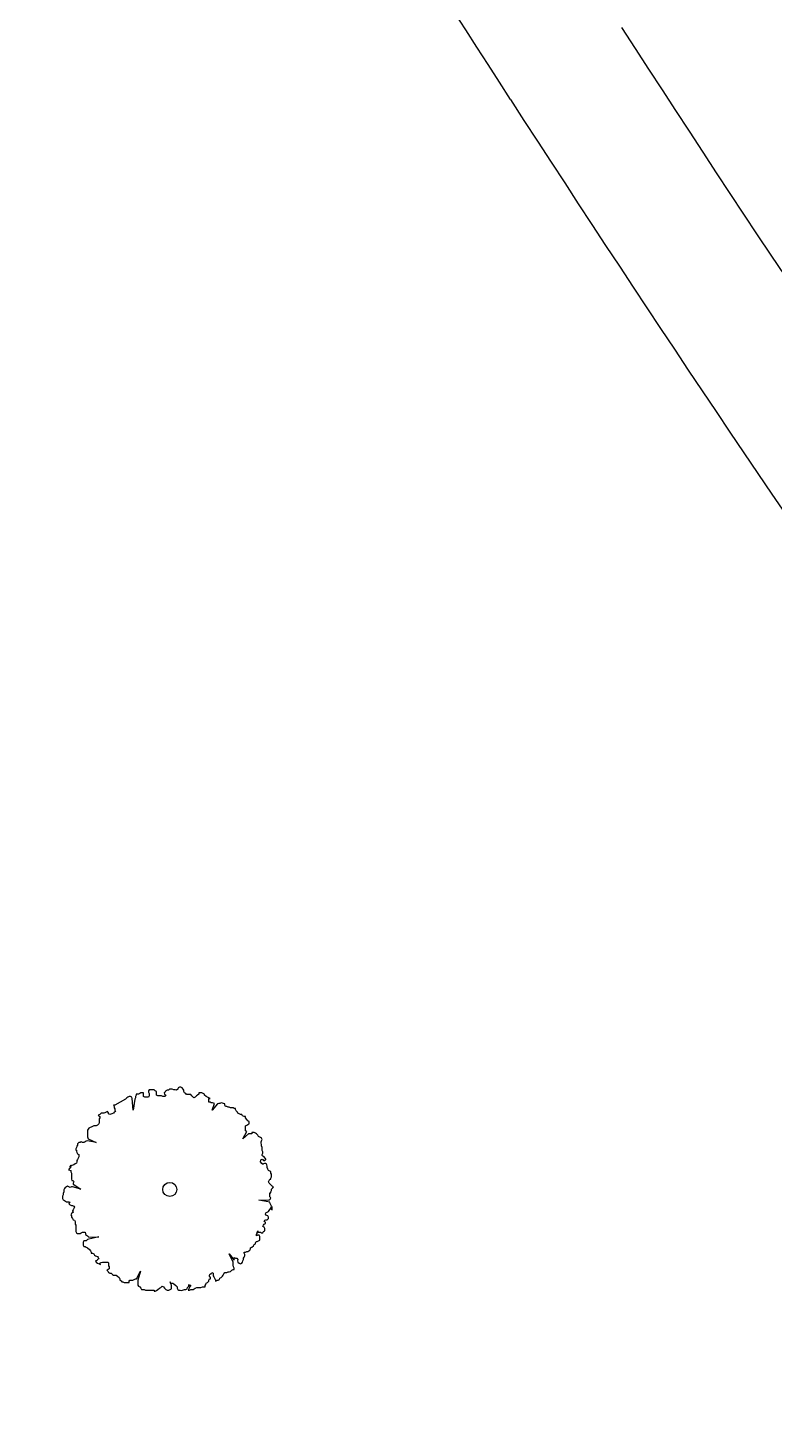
# Model space of a CAD drawing. Extents: x 99089 to 101049, y 99298 to 100905.
# Drawn here: x 100090.5 to 100135.6, y 100207.3 to 100290.6 of the extents above; entities that cross this region are included whole.
import ezdxf

# ---------------------------------------------------------------- set-up
doc = ezdxf.new("R2010")
doc.units = 0
for name, color, linetype in [('Survey Exist Alignments', 7, 'Continuous'), ('Survey Exist Pavement', 7, 'Continuous'), ('Survey Exist Surface', 7, 'Continuous'), ('Survey Exist Trees', 7, 'Continuous')]:
    doc.layers.add(name, color=color, linetype=linetype)

msp = doc.modelspace()

# ---------------------------------------------------------------- linework, layer by layer
at = {"layer": 'Survey Exist Alignments'}
msp.add_arc((96176.994, 103936.285), 5312.809, 315.667749, 317.589451, dxfattribs=at)
at = {"layer": 'Survey Exist Pavement'}
msp.add_arc((101240.251, 101011.055), 1326.551, 212.894095, 217.030721, dxfattribs=at)
at = {"layer": 'Survey Exist Surface'}
for centre, radius, start, end in [((96603.048, 103520.048), 4736.178, 315.667749, 317.499196), ((104194.043, 102921.518), 4852.328, 212.421063, 212.894095), ((101240.251, 101011.055), 1334.551, 212.894095, 217.030721)]:
    msp.add_arc(centre, radius, start, end, dxfattribs=at)
at = {"layer": 'Survey Exist Trees'}
for p, q in [((100096.41, 100225.854), (100095.772, 100225.478)), ((100099.086, 100220.388), (100099.086, 100220.388))]:
    msp.add_line(p, q, dxfattribs=at)
for points in [[(100102.045, 100225.59), (100101.969, 100225.553), (100101.646, 100225.185), (100101.782, 100225.59), (100101.669, 100225.628), (100101.594, 100225.628), (100101.519, 100225.666), (100101.444, 100225.666), (100101.444, 100225.741), (100101.444, 100225.816), (100101.444, 100225.891), (100101.519, 100225.891), (100101.444, 100225.929), (100101.293, 100226.004), (100101.181, 100226.079), (100101.181, 100226.155), (100101.105, 100226.192), (100101.03, 100226.23), (100100.955, 100226.23), (100100.843, 100226.23), (100100.843, 100226.155), (100100.767, 100226.079), (100100.692, 100226.042), (100100.617, 100225.966), (100100.542, 100225.929), (100100.429, 100226.042), (100100.354, 100226.117), (100100.279, 100226.117), (100100.166, 100226.117), (100100.091, 100226.117), (100100.054, 100226.192), (100099.979, 100226.23), (100099.941, 100226.305), (100099.941, 100226.38), (100099.903, 100226.455), (100099.828, 100226.531), (100099.753, 100226.568), (100099.678, 100226.568), (100099.603, 100226.531), (100099.565, 100226.455), (100099.49, 100226.38), (100099.415, 100226.418), (100099.34, 100226.418), (100099.227, 100226.455), (100099.152, 100226.455), (100099.077, 100226.455), (100099.002, 100226.38), (100098.927, 100226.38), (100098.852, 100226.343), (100098.814, 100226.267), (100098.739, 100226.23), (100098.777, 100226.155), (100098.852, 100226.079), (100098.814, 100226.004), (100098.739, 100226.004), (100098.664, 100226.004), (100098.589, 100226.042), (100098.514, 100226.042), (100098.438, 100226.042), (100098.363, 100226.042), (100098.288, 100226.079), (100098.288, 100226.155), (100098.288, 100226.23), (100098.288, 100226.305), (100098.213, 100226.343), (100098.138, 100226.418), (100098.063, 100226.418), (100097.988, 100226.418), (100097.913, 100226.418), (100097.837, 100226.418), (100097.8, 100226.343), (100097.8, 100226.267), (100097.837, 100226.192), (100097.837, 100226.117), (100097.837, 100226.042), (100097.8, 100225.966), (100097.725, 100225.966), (100097.65, 100225.966), (100097.575, 100225.966), (100097.499, 100226.004), (100097.499, 100226.079), (100097.499, 100226.155), (100097.499, 100226.23), (100097.424, 100226.23), (100097.349, 100226.23), (100097.274, 100226.192), (100097.199, 100226.155), (100097.124, 100226.155), (100097.049, 100226.155), (100097.049, 100226.079), (100097.011, 100226.004), (100097.011, 100225.929), (100096.974, 100225.854), (100096.872, 100225.185), (100096.823, 100225.891), (100096.786, 100225.966), (100096.711, 100226.004), (100096.635, 100226.004), (100096.56, 100225.966), (100096.485, 100225.929), (100096.41, 100225.854)], [(100095.772, 100225.478), (100095.696, 100225.478), (100095.734, 100225.402), (100095.734, 100225.327), (100095.772, 100225.252), (100095.772, 100225.177), (100095.809, 100225.102), (100095.734, 100225.064), (100095.696, 100224.989), (100095.584, 100224.951), (100095.471, 100224.914), (100095.396, 100224.951), (100095.396, 100225.026), (100095.321, 100225.102), (100095.246, 100225.064), (100095.171, 100225.026), (100095.095, 100224.989), (100095.02, 100224.989), (100094.945, 100224.989), (100094.87, 100224.914), (100094.757, 100224.876), (100094.87, 100224.801), (100094.87, 100224.726), (100094.832, 100224.65), (100094.832, 100224.575), (100094.832, 100224.5), (100094.832, 100224.425), (100094.795, 100224.35), (100094.72, 100224.274), (100094.645, 100224.237), (100094.569, 100224.237), (100094.494, 100224.237), (100094.419, 100224.199), (100094.344, 100224.162), (100094.269, 100224.124), (100094.194, 100224.086), (100094.119, 100223.973), (100094.119, 100223.898), (100094.119, 100223.823), (100094.119, 100223.748), (100094.119, 100223.635), (100094.119, 100223.56), (100094.156, 100223.447), (100094.65, 100223.232), (100094.119, 100223.334), (100094.044, 100223.297), (100093.968, 100223.259), (100093.893, 100223.221)], [(100105.162, 100220.702), (100105.087, 100220.777), (100105.05, 100220.852), (100105.087, 100220.928), (100105.125, 100221.003), (100105.2, 100221.003), (100105.2, 100221.078), (100105.237, 100221.153), (100105.237, 100221.228), (100105.237, 100221.304), (100105.2, 100221.379), (100105.2, 100221.454), (100105.125, 100221.492), (100105.05, 100221.529), (100105.012, 100221.604), (100104.974, 100221.717), (100104.974, 100221.792), (100104.952, 100221.88), (100104.927, 100221.925), (100104.874, 100221.947), (100104.814, 100221.952), (100104.754, 100221.942), (100104.724, 100221.905), (100104.642, 100221.965), (100104.567, 100222.047), (100104.587, 100222.185), (100104.674, 100222.222), (100104.724, 100222.202), (100104.714, 100222.177), (100104.817, 100222.127), (100104.817, 100222.15), (100104.894, 100222.17), (100104.889, 100222.217), (100104.847, 100222.275), (100104.764, 100222.372), (100104.719, 100222.392), (100104.697, 100222.42), (100104.674, 100222.432), (100104.674, 100222.507), (100104.712, 100222.582), (100104.712, 100222.657), (100104.674, 100222.733), (100104.674, 100222.808), (100104.674, 100222.921), (100104.636, 100223.033), (100104.636, 100223.109), (100104.599, 100223.184), (100104.599, 100223.259), (100104.636, 100223.334), (100104.674, 100223.409), (100104.636, 100223.485), (100104.561, 100223.522), (100104.449, 100223.597), (100104.411, 100223.673), (100104.336, 100223.748), (100104.261, 100223.785), (100104.186, 100223.823), (100104.111, 100223.823), (100104.035, 100223.823), (100104.035, 100223.748), (100103.923, 100223.748), (100103.848, 100223.748), (100103.507, 100223.442), (100103.735, 100223.898), (100103.66, 100223.936), (100103.66, 100224.011), (100103.66, 100224.086), (100103.66, 100224.162), (100103.66, 100224.237), (100103.735, 100224.274), (100103.81, 100224.312), (100103.885, 100224.35), (100103.885, 100224.425), (100103.885, 100224.5), (100103.81, 100224.538), (100103.735, 100224.613), (100103.66, 100224.726), (100103.66, 100224.801), (100103.585, 100224.801), (100103.472, 100224.838), (100103.434, 100224.914), (100103.359, 100224.914), (100103.284, 100224.951), (100103.209, 100224.989), (100103.171, 100225.064), (100103.096, 100225.139), (100103.059, 100225.214), (100103.059, 100225.29), (100102.984, 100225.29), (100102.909, 100225.327), (100102.833, 100225.327), (100102.758, 100225.327), (100102.683, 100225.365), (100102.608, 100225.365), (100102.533, 100225.402), (100102.458, 100225.402), (100102.42, 100225.478), (100102.42, 100225.553), (100102.195, 100225.628), (100102.12, 100225.59), (100102.045, 100225.59)], [(100093.893, 100223.221), (100093.818, 100223.221), (100093.743, 100223.259), (100093.668, 100223.221), (100093.593, 100223.221), (100093.518, 100223.146), (100093.518, 100223.071), (100093.48, 100222.996), (100093.443, 100222.921), (100093.405, 100222.845), (100093.405, 100222.77), (100093.443, 100222.77), (100093.443, 100222.695), (100093.48, 100222.62), (100093.518, 100222.545), (100093.593, 100222.507), (100093.593, 100222.432), (100093.593, 100222.357), (100093.555, 100222.281), (100093.518, 100222.206), (100093.48, 100222.131), (100093.48, 100222.056), (100093.443, 100221.98), (100093.367, 100221.943), (100093.292, 100221.868), (100093.18, 100221.83), (100093.127, 100221.819), (100093.129, 100221.841), (100093.111, 100221.853), (100093.05, 100221.77), (100093.056, 100221.764), (100093.132, 100221.75), (100093.091, 100221.733), (100093.067, 100221.717), (100092.969, 100221.579), (100093.105, 100221.529), (100093.105, 100221.454), (100093.142, 100221.379), (100093.142, 100221.304), (100093.142, 100221.228), (100093.142, 100221.153), (100093.142, 100221.078), (100093.142, 100221.003), (100093.18, 100220.928), (100093.255, 100220.928), (100093.292, 100220.852), (100093.255, 100220.777), (100093.255, 100220.702), (100093.72, 100220.406), (100093.217, 100220.552), (100093.142, 100220.552), (100093.067, 100220.514), (100092.992, 100220.552), (100092.917, 100220.589), (100092.842, 100220.552), (100092.766, 100220.514), (100092.729, 100220.439), (100092.691, 100220.364), (100092.691, 100220.251), (100092.654, 100220.138), (100092.654, 100220.063), (100092.616, 100219.987), (100092.616, 100219.912), (100092.616, 100219.837), (100092.654, 100219.762), (100092.729, 100219.724), (100092.842, 100219.649), (100092.917, 100219.649), (100092.992, 100219.649), (100093.067, 100219.611), (100093.018, 100219.587), (100093.002, 100219.549), (100092.992, 100219.499), (100093.067, 100219.461), (100093.142, 100219.423), (100093.217, 100219.423), (100093.292, 100219.386), (100093.33, 100219.311), (100093.292, 100219.235), (100093.255, 100219.16), (100093.217, 100219.085), (100093.214, 100219.076), (100093.214, 100219.054), (100093.267, 100219.008), (100093.214, 100218.986), (100093.217, 100218.972), (100093.142, 100218.935), (100093.105, 100218.859), (100093.142, 100218.784), (100093.142, 100218.709), (100093.217, 100218.634), (100093.255, 100218.559), (100093.33, 100218.521), (100093.367, 100218.446), (100093.367, 100218.371), (100093.367, 100218.295), (100093.405, 100218.22), (100093.405, 100218.145), (100093.405, 100218.07), (100093.405, 100217.994), (100093.405, 100217.919)], [(100102.909, 100215.926), (100102.909, 100216.001), (100102.666, 100216.499), (100102.984, 100216.114), (100102.984, 100216.189), (100102.984, 100216.265), (100103.059, 100216.227), (100103.134, 100216.227), (100103.209, 100216.152), (100103.171, 100216.077), (100103.209, 100216.001), (100103.284, 100215.926), (100103.359, 100215.889), (100103.434, 100215.926), (100103.472, 100216.001), (100103.51, 100216.077), (100103.547, 100216.152), (100103.547, 100216.227), (100103.585, 100216.302), (100103.622, 100216.377), (100103.622, 100216.453), (100103.585, 100216.528), (100103.585, 100216.603), (100103.66, 100216.603), (100103.735, 100216.641), (100103.81, 100216.641), (100103.923, 100216.716), (100103.96, 100216.791), (100103.96, 100216.866), (100104.035, 100216.904), (100104.148, 100216.979), (100104.186, 100217.054), (100104.261, 100217.092), (100104.261, 100217.167), (100104.298, 100217.242), (100104.373, 100217.242), (100104.449, 100217.28), (100104.524, 100217.318), (100104.524, 100217.393), (100104.524, 100217.468), (100104.524, 100217.543), (100104.486, 100217.618), (100104.411, 100217.618), (100104.336, 100217.581), (100104.336, 100217.656), (100104.373, 100217.731), (100104.373, 100217.806), (100104.411, 100217.882), (100104.411, 100217.806), (100104.486, 100217.806), (100104.561, 100217.806), (100104.636, 100217.769), (100104.712, 100217.769), (100104.749, 100217.844), (100104.824, 100217.882), (100104.824, 100217.957), (100104.824, 100218.032), (100104.787, 100218.107), (100104.712, 100218.145), (100104.749, 100218.22), (100104.787, 100218.295), (100104.862, 100218.333), (100104.862, 100218.408), (100104.787, 100218.446), (100104.824, 100218.521), (100104.899, 100218.559), (100104.974, 100218.559), (100105.05, 100218.634), (100105.05, 100218.709), (100105.012, 100218.784), (100104.937, 100218.822), (100104.862, 100218.897), (100104.899, 100218.972), (100104.974, 100219.01), (100105.05, 100219.047), (100105.087, 100219.123), (100105.237, 100219.311), (100105.2, 100219.198), (100105.275, 100219.16), (100105.275, 100219.235), (100105.275, 100219.311), (100105.237, 100219.386), (100105.2, 100219.461), (100105.162, 100219.536), (100105.125, 100219.611), (100104.468, 100219.745), (100105.087, 100219.762), (100105.162, 100219.799), (100105.2, 100219.875), (100105.125, 100219.95), (100105.125, 100220.025), (100105.125, 100220.1), (100105.125, 100220.175), (100105.2, 100220.175), (100105.2, 100220.251), (100105.237, 100220.326), (100105.237, 100220.401), (100105.313, 100220.476), (100105.35, 100220.552), (100105.275, 100220.589), (100105.162, 100220.702)], [(100093.405, 100217.919), (100093.405, 100217.844), (100093.443, 100217.769), (100093.518, 100217.731), (100093.593, 100217.731), (100093.668, 100217.731), (100093.743, 100217.769), (100093.818, 100217.806), (100093.893, 100217.806), (100093.968, 100217.806), (100094.006, 100217.731), (100094.006, 100217.656), (100094.119, 100217.581), (100094.194, 100217.506), (100094.8, 100217.521), (100094.119, 100217.355), (100094.044, 100217.28), (100093.968, 100217.28), (100093.893, 100217.28), (100093.856, 100217.205), (100093.856, 100217.13), (100093.856, 100217.017), (100093.893, 100216.942), (100093.968, 100216.942), (100094.044, 100216.904), (100094.119, 100216.866), (100094.231, 100216.754), (100094.307, 100216.678), (100094.344, 100216.603), (100094.344, 100216.528), (100094.419, 100216.528), (100094.494, 100216.49), (100094.532, 100216.415), (100094.607, 100216.377), (100094.72, 100216.34), (100094.757, 100216.265), (100094.795, 100216.189), (100094.72, 100216.152), (100094.682, 100216.077), (100094.607, 100216.077), (100094.645, 100216.001), (100094.72, 100215.926), (100094.832, 100215.889), (100094.908, 100215.851), (100094.87, 100215.926), (100094.945, 100215.964), (100095.02, 100216.001), (100095.095, 100216.001), (100095.171, 100216.001), (100095.246, 100216.001), (100095.358, 100216.001), (100095.396, 100215.926), (100095.396, 100215.851), (100095.396, 100215.776), (100095.433, 100215.701), (100095.433, 100215.588), (100095.358, 100215.55), (100095.283, 100215.513), (100095.358, 100215.437), (100095.396, 100215.362), (100095.471, 100215.325), (100095.546, 100215.325), (100095.621, 100215.249), (100095.696, 100215.212), (100095.772, 100215.212), (100095.847, 100215.212), (100095.922, 100215.137), (100096.034, 100215.061), (100096.072, 100214.986), (100096.072, 100214.911), (100096.147, 100214.873), (100096.185, 100214.798), (100096.26, 100214.798), (100096.335, 100214.761), (100096.41, 100214.761), (100096.523, 100214.761), (100096.635, 100214.761), (100096.635, 100214.836), (100096.673, 100214.911), (100096.748, 100214.911), (100096.861, 100214.911), (100096.936, 100214.949), (100097.011, 100214.986), (100097.086, 100214.986), (100097.322, 100215.447), (100097.161, 100214.911), (100097.161, 100214.836), (100097.161, 100214.761), (100097.161, 100214.685), (100097.161, 100214.61), (100097.199, 100214.535), (100097.274, 100214.497), (100097.349, 100214.422), (100097.387, 100214.347), (100097.462, 100214.347), (100097.537, 100214.347), (100097.612, 100214.309), (100097.687, 100214.309), (100097.762, 100214.309), (100097.837, 100214.309), (100097.913, 100214.309)], [(100097.913, 100214.309), (100097.988, 100214.309), (100098.063, 100214.309), (100098.138, 100214.309), (100098.138, 100214.234), (100098.213, 100214.234), (100098.288, 100214.272), (100098.363, 100214.347), (100098.476, 100214.422), (100098.551, 100214.46), (100098.626, 100214.535), (100098.701, 100214.497), (100098.777, 100214.422), (100098.852, 100214.347), (100098.927, 100214.309), (100099.04, 100214.309), (100099.115, 100214.347), (100099.19, 100214.384), (100099.19, 100214.384), (100099.19, 100214.497), (100099.19, 100214.61), (100099.152, 100214.685), (100099.115, 100214.798), (100099.115, 100214.723), (100099.19, 100214.723), (100099.265, 100214.723), (100099.34, 100214.685), (100099.453, 100214.573), (100099.528, 100214.497), (100099.528, 100214.422), (100099.565, 100214.347), (100099.641, 100214.309), (100099.716, 100214.309), (100099.791, 100214.272), (100099.866, 100214.309), (100099.979, 100214.347), (100100.054, 100214.347), (100100.129, 100214.384), (100100.166, 100214.46), (100100.242, 100214.535), (100100.279, 100214.61), (100100.204, 100214.61), (100100.279, 100214.61), (100100.354, 100214.61), (100100.317, 100214.535), (100100.279, 100214.46), (100100.242, 100214.384), (100100.204, 100214.309), (100100.279, 100214.309), (100100.354, 100214.347), (100100.429, 100214.347), (100100.504, 100214.347), (100100.617, 100214.422), (100100.73, 100214.46), (100100.805, 100214.46), (100100.88, 100214.46), (100100.955, 100214.46), (100101.068, 100214.497), (100101.143, 100214.497), (100101.218, 100214.497), (100101.218, 100214.573), (100101.256, 100214.648), (100101.293, 100214.723), (100101.368, 100214.761), (100101.444, 100214.836), (100101.444, 100214.911), (100101.481, 100214.986), (100101.556, 100214.986), (100101.556, 100215.061), (100101.481, 100215.137), (100101.481, 100215.212), (100101.519, 100215.287), (100101.594, 100215.287), (100101.631, 100215.362), (100101.706, 100215.325), (100101.706, 100215.249), (100101.706, 100215.174), (100101.744, 100215.099), (100101.782, 100215.024), (100101.857, 100214.911), (100101.857, 100214.836), (100101.932, 100214.911), (100102.007, 100214.911), (100102.082, 100214.949), (100102.12, 100215.024), (100102.195, 100215.061), (100102.27, 100215.137), (100102.307, 100215.212), (100102.345, 100215.287), (100102.42, 100215.362), (100102.533, 100215.362), (100102.608, 100215.4), (100102.683, 100215.4), (100102.758, 100215.437), (100102.833, 100215.513), (100102.909, 100215.55), (100102.984, 100215.55), (100102.984, 100215.625), (100102.946, 100215.701), (100102.909, 100215.813), (100102.909, 100215.926)]]:
    msp.add_lwpolyline(points, dxfattribs=at)
msp.add_circle((100099.086, 100220.388), 0.425, dxfattribs=at)

doc.saveas('drawing.dxf')
